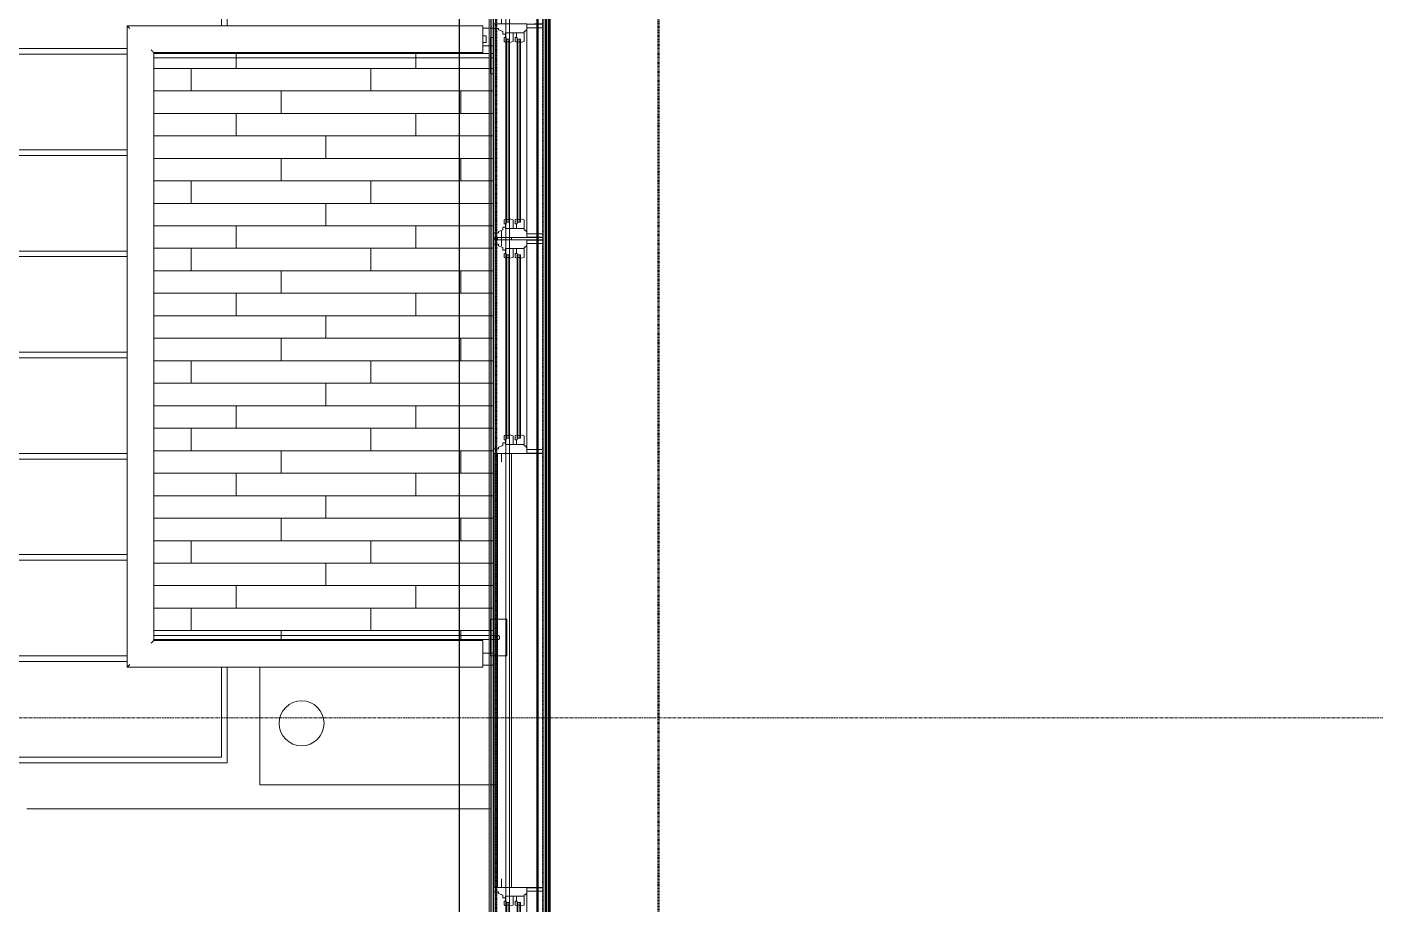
# Model space of a CAD drawing. Header units: inches. Extents: x -4218 to -1830, y 9757 to 12359.
# Drawn here: x -3944.2 to -3704.3, y 11814 to 11970 of the extents above; entities that cross this region are included whole.
import ezdxf

# ---------------------------------------------------------------- set-up
doc = ezdxf.new("R2010")
doc.units = ezdxf.units.IN
doc.header["$MEASUREMENT"] = 0
doc.linetypes.add('Dash 1_16_', pattern=[0.125, 0.0625, -0.0625])
doc.linetypes.add('Grid Line 1_2_', pattern=[0.875, 0.5, -0.125, 0.125, -0.125])
for name, color, linetype, lineweight in [('0-1', 7, 'Continuous', 5), ('0-2', 7, 'Continuous', 9), ('A-FLOR-1', 192, 'Continuous', 9), ('A-FLOR-HRAL', 11, 'Continuous', 9), ('A-FLOR-PATT-1', 9, 'Continuous', 9), ('A-GENM-1', 7, 'Continuous', 9), ('A-GLAZ-1', 151, 'Continuous', 9), ('A-GLAZ-2', 151, 'Continuous', 20), ('A-ROOF-4', 10, 'Dash 1_16_', 9), ('A-WALL-1', 113, 'Continuous', 9), ('C-PROP-LINE-1', 91, 'Dash 1_16_', 50), ('C-TOPO', 7, 'Continuous', 9), ('C-TOPO-1', 10, 'Continuous', 9), ('C-TOPO-2', 254, 'Continuous', 9), ('C-TOPO-3', 253, 'Continuous', 9), ('C-TOPO-4', 252, 'Continuous', 9), ('E-LITE-EQPM', 33, 'Continuous', 9), ('S-GRID-1', 1, 'Grid Line 1_2_', 9)]:
    doc.layers.add(name, color=color, linetype=linetype, lineweight=lineweight)

# ---------------------------------------------------------------- blocks, each defined once
blk = doc.blocks.new('Parking_Stall_Multiple - BIKE PARKING-1367944-BACKGROUND - ROOF PLAN')
at = {"layer": 'A-GENM-1'}
for p, q in [((72, 0), (0, 0)), ((0, 0), (0, -16.99)), ((72, -1), (72, 0)), ((1, -16.99), (1, -1)), ((1, -1), (72, -1)), ((72, -18), (17.78, -18)), ((72, -18), (17.78, -18)), ((17.78, -19), (72, -19)), ((17.78, -19), (72, -19)), ((72, -19), (72, -18)), ((72, -19), (72, -18)), ((72, -36), (17.78, -36)), ((72, -36), (17.78, -36)), ((17.78, -37), (72, -37)), ((17.78, -37), (72, -37)), ((72, -37), (72, -36)), ((72, -37), (72, -36)), ((72, -54), (17.78, -54)), ((72, -54), (17.78, -54)), ((17.78, -55), (72, -55)), ((17.78, -55), (72, -55)), ((72, -55), (72, -54)), ((72, -55), (72, -54)), ((72, -72), (17.76, -72)), ((72, -72), (17.76, -72)), ((17.76, -73), (72, -73)), ((17.76, -73), (72, -73)), ((72, -73), (72, -72)), ((72, -73), (72, -72)), ((72, -90), (17.77, -90)), ((72, -90), (17.77, -90)), ((17.77, -91), (72, -91)), ((17.77, -91), (72, -91)), ((72, -91), (72, -90)), ((72, -91), (72, -90)), ((72, -108), (17.78, -108)), ((72, -108), (17.78, -108)), ((17.78, -109), (72, -109)), ((17.78, -109), (72, -109)), ((72, -109), (72, -108)), ((72, -109), (72, -108)), ((72, -126), (17.78, -126)), ((72, -126), (17.78, -126)), ((17.78, -127), (72, -127)), ((17.78, -127), (72, -127)), ((72, -127), (72, -126)), ((72, -127), (72, -126)), ((0, -131.04), (0, -145)), ((1, -144), (1, -131.04)), ((72, -144), (0, -144)), ((0, -144), (0, -163)), ((0, -145), (72, -145)), ((72, -144), (1, -144)), ((1, -162), (1, -145)), ((1, -145), (72, -145)), ((72, -145), (72, -144)), ((72, -145), (72, -144)), ((72, -162), (0, -162)), ((0, -162), (0, -181)), ((0, -163), (72, -163)), ((72, -162), (1, -162)), ((1, -180), (1, -163)), ((1, -163), (72, -163)), ((72, -163), (72, -162)), ((72, -163), (72, -162)), ((72, -180), (0, -180)), ((0, -180), (0, -199)), ((0, -181), (72, -181)), ((72, -180), (1, -180)), ((1, -198), (1, -181)), ((1, -181), (72, -181)), ((72, -181), (72, -180)), ((72, -181), (72, -180)), ((72, -198), (0, -198)), ((0, -198), (0, -217)), ((0, -199), (72, -199)), ((72, -198), (1, -198)), ((1, -216), (1, -199)), ((1, -199), (72, -199)), ((72, -199), (72, -198)), ((72, -199), (72, -198)), ((72, -216), (0, -216)), ((0, -216), (0, -226.64)), ((0, -217), (72, -217)), ((72, -216), (1, -216)), ((1, -227.28), (1, -217)), ((1, -217), (72, -217)), ((72, -217), (72, -216)), ((72, -217), (72, -216)), ((72, -234), (11.42, -234)), ((72, -234), (11.42, -234)), ((12.97, -235), (72, -235)), ((12.97, -235), (72, -235)), ((72, -235), (72, -234)), ((72, -235), (72, -234)), ((72, -252), (39.33, -252)), ((72, -252), (39.33, -252)), ((40.88, -253), (72, -253)), ((40.88, -253), (72, -253)), ((72, -253), (72, -252)), ((72, -253), (72, -252)), ((72, -270), (67.24, -270)), ((68.79, -271), (72, -271)), ((72, -271), (72, -270))]:
    blk.add_line(p, q, dxfattribs=at)
blk = doc.blocks.new('CTR  - Topography_rvt-1-BACKGROUND - ROOF PLAN')
at = {"layer": 'C-TOPO'}
for p, q in [((-3902.72, 11856.18), (-3902.72, 11835.24)), ((-3902.72, 11835.24), (-3902.72, 11856.18)), ((-3902.72, 11835.24), (-3869.07, 11835.24)), ((-3869.07, 11835.24), (-3902.72, 11835.24)), ((-3869.07, 11835.24), (-3867.29, 11835.24)), ((-3867.29, 11835.24), (-3869.07, 11835.24))]:
    blk.add_line(p, q, dxfattribs=at)
at = {"layer": 'C-TOPO-1'}
for p, q in [((-3861.05, 11835.24), (-3860.84, 11835.24)), ((-3860.84, 11835.24), (-3861.05, 11835.24)), ((-3860.63, 11835.24), (-3860.58, 11835.24)), ((-3860.58, 11835.24), (-3860.63, 11835.24))]:
    blk.add_line(p, q, dxfattribs=at)
at = {"layer": 'C-TOPO-2'}
for p, q in [((-3861.77, 11835.24), (-3861.63, 11835.24)), ((-3861.63, 11835.24), (-3861.77, 11835.24)), ((-3861.59, 11835.24), (-3861.25, 11835.24)), ((-3861.25, 11835.24), (-3861.59, 11835.24)), ((-3861.25, 11835.24), (-3861.05, 11835.24)), ((-3861.05, 11835.24), (-3861.25, 11835.24))]:
    blk.add_line(p, q, dxfattribs=at)
at = {"layer": 'C-TOPO-3'}
for p, q in [((-3867.21, 11835.24), (-3861.92, 11835.24)), ((-3861.92, 11835.24), (-3867.21, 11835.24))]:
    blk.add_line(p, q, dxfattribs=at)
at = {"layer": 'C-TOPO-4'}
for p, q in [((-3867.29, 11835.24), (-3867.21, 11835.24)), ((-3867.21, 11835.24), (-3867.29, 11835.24))]:
    blk.add_line(p, q, dxfattribs=at)
at = {"layer": '0-2', "rotation": 180}
blk.add_blockref('Parking_Stall_Multiple - BIKE PARKING-1367944-BACKGROUND - ROOF PLAN', (-3908.56, 11839.19), dxfattribs=at)
blk = doc.blocks.new('Basic Wall _ EXT - FIBER CEMENT - LARGE - ___-2505168-BACKGROUND - ROOF PLAN')
at = {"layer": 'A-WALL-1'}
for p, q in [((-3861.05, 11932.59), (-3861.05, 11932.21)), ((-3861.05, 11932.59), (-3861.05, 11932.21)), ((-3861.02, 11932.21), (-3861.02, 11932.59)), ((-3861.02, 11932.59), (-3861.02, 11932.21)), ((-3859, 11932.59), (-3859, 11932.21)), ((-3859, 11932.59), (-3859, 11932.21)), ((-3858.97, 11932.21), (-3858.97, 11932.59)), ((-3858.97, 11932.59), (-3858.97, 11932.21)), ((-3861.05, 11894.19), (-3861.05, 11864.7)), ((-3861.05, 11894.19), (-3861.05, 11864.7)), ((-3861.02, 11864.7), (-3861.02, 11894.19)), ((-3861.02, 11894.19), (-3861.02, 11864.7)), ((-3859, 11894.19), (-3859, 11864.69)), ((-3859, 11894.19), (-3859, 11864.69)), ((-3858.97, 11864.69), (-3858.97, 11894.19)), ((-3858.97, 11894.19), (-3858.97, 11864.69)), ((-3861.05, 11864.7), (-3861.05, 11864.61)), ((-3861.05, 11864.7), (-3861.05, 11864.61)), ((-3861.05, 11864.59), (-3861.05, 11861.83)), ((-3861.05, 11864.59), (-3861.05, 11861.83)), ((-3861.02, 11864.62), (-3861.02, 11864.7)), ((-3861.02, 11864.7), (-3861.02, 11864.62)), ((-3861.02, 11861.83), (-3861.02, 11864.59)), ((-3861.02, 11864.59), (-3861.02, 11861.83)), ((-3859, 11864.69), (-3859, 11864.59)), ((-3859, 11864.69), (-3859, 11864.59)), ((-3859, 11864.56), (-3859, 11864.26)), ((-3859, 11864.56), (-3859, 11864.26)), ((-3858.97, 11864.59), (-3858.97, 11864.69)), ((-3858.97, 11864.69), (-3858.97, 11864.59)), ((-3858.97, 11864.26), (-3858.97, 11864.57)), ((-3858.97, 11864.57), (-3858.97, 11864.26)), ((-3859, 11864.22), (-3859, 11859.15)), ((-3859, 11864.22), (-3859, 11859.15)), ((-3858.97, 11859.15), (-3858.97, 11864.23)), ((-3858.97, 11864.23), (-3858.97, 11859.15)), ((-3861.05, 11861.77), (-3861.05, 11861.72)), ((-3861.05, 11861.77), (-3861.05, 11861.72)), ((-3861.05, 11861.71), (-3861.05, 11861.64)), ((-3861.05, 11861.71), (-3861.05, 11861.64)), ((-3861.05, 11861.64), (-3861.05, 11861.55)), ((-3861.05, 11861.64), (-3861.05, 11861.55)), ((-3861.05, 11861.55), (-3861.05, 11861.45)), ((-3861.05, 11861.55), (-3861.05, 11861.45)), ((-3861.05, 11861.45), (-3861.05, 11861.35)), ((-3861.05, 11861.45), (-3861.05, 11861.35)), ((-3861.05, 11861.35), (-3861.05, 11861.26)), ((-3861.05, 11861.35), (-3861.05, 11861.26)), ((-3861.05, 11861.26), (-3861.05, 11861.18)), ((-3861.05, 11861.26), (-3861.05, 11861.18)), ((-3861.05, 11861.18), (-3861.05, 11861.13)), ((-3861.05, 11861.18), (-3861.05, 11861.13)), ((-3861.05, 11861.08), (-3861.05, 11858.23)), ((-3861.05, 11861.08), (-3861.05, 11858.23)), ((-3861.02, 11861.72), (-3861.02, 11861.77)), ((-3861.02, 11861.77), (-3861.02, 11861.72)), ((-3861.02, 11861.65), (-3861.02, 11861.71)), ((-3861.02, 11861.71), (-3861.02, 11861.65)), ((-3861.02, 11861.55), (-3861.02, 11861.64)), ((-3861.02, 11861.64), (-3861.02, 11861.55)), ((-3861.02, 11861.45), (-3861.02, 11861.55)), ((-3861.02, 11861.55), (-3861.02, 11861.45)), ((-3861.02, 11861.35), (-3861.02, 11861.45)), ((-3861.02, 11861.45), (-3861.02, 11861.35)), ((-3861.02, 11861.26), (-3861.02, 11861.35)), ((-3861.02, 11861.35), (-3861.02, 11861.26)), ((-3861.02, 11861.18), (-3861.02, 11861.26)), ((-3861.02, 11861.26), (-3861.02, 11861.18)), ((-3861.02, 11861.13), (-3861.02, 11861.18)), ((-3861.02, 11861.18), (-3861.02, 11861.13)), ((-3861.02, 11858.23), (-3861.02, 11861.08)), ((-3861.02, 11861.08), (-3861.02, 11858.23)), ((-3861.05, 11858.2), (-3861.05, 11817.01)), ((-3861.05, 11858.2), (-3861.05, 11817.01)), ((-3861.02, 11817.01), (-3861.02, 11858.2)), ((-3861.02, 11858.2), (-3861.02, 11817.01)), ((-3859, 11859.11), (-3859, 11858.64)), ((-3859, 11859.11), (-3859, 11858.64)), ((-3859, 11858.61), (-3859, 11858.31)), ((-3859, 11858.61), (-3859, 11858.31)), ((-3859, 11858.3), (-3859, 11858.2)), ((-3859, 11858.3), (-3859, 11858.2)), ((-3859, 11858.2), (-3859, 11817.01)), ((-3859, 11858.2), (-3859, 11817.01)), ((-3858.97, 11858.64), (-3858.97, 11859.12)), ((-3858.97, 11859.12), (-3858.97, 11858.64)), ((-3858.97, 11858.31), (-3858.97, 11858.61)), ((-3858.97, 11858.61), (-3858.97, 11858.31)), ((-3858.97, 11858.2), (-3858.97, 11858.3)), ((-3858.97, 11858.3), (-3858.97, 11858.2)), ((-3858.97, 11817.01), (-3858.97, 11858.2)), ((-3858.97, 11858.2), (-3858.97, 11817.01))]:
    blk.add_line(p, q, dxfattribs=at)
blk = doc.blocks.new('Basic Wall _ EXT - FIBER CEMENT - LARGE - ___-2162461-BACKGROUND - ROOF PLAN')
at = {"layer": 'A-WALL-1'}
for p, q in [((-3861.93, 11673.98), (-3861.93, 12119.8)), ((-3861.63, 12119.5), (-3861.63, 11673.98)), ((-3861.6, 12119.46), (-3861.6, 11673.98)), ((-3861.63, 12116.84), (-3861.63, 11673.98)), ((-3861.62, 12116.84), (-3861.62, 11673.98)), ((-3861.6, 12116.84), (-3861.6, 11673.98)), ((-3861.59, 12116.84), (-3861.59, 11673.98)), ((-3859, 12009.2), (-3859, 11673.98)), ((-3859, 12009.2), (-3859, 11673.98)), ((-3858.97, 11673.98), (-3858.97, 12009.2)), ((-3858.97, 12009.2), (-3858.97, 11673.98))]:
    blk.add_line(p, q, dxfattribs=at)
blk = doc.blocks.new('Basic Wall _ EXT - FIBER CEMENT - SMALL - ___-2145935-BACKGROUND - ROOF PLAN')
at = {"layer": 'A-WALL-1'}
for p, q in [((-3867.29, 12125.15), (-3867.29, 9973.63)), ((-3867.29, 12125.15), (-3867.29, 9973.63)), ((-3867.21, 9973.7), (-3867.21, 12125.07)), ((-3867.21, 12125.07), (-3867.21, 9973.7)), ((-3861.25, 12119.12), (-3861.25, 9979.66)), ((-3861.19, 12119.05), (-3861.19, 9979.73)), ((-3860.73, 12118.59), (-3860.73, 9980.19)), ((-3860.73, 12118.59), (-3860.73, 9980.19)), ((-3860.73, 12118.59), (-3860.73, 9980.19)), ((-3858.3, 12116.17), (-3858.3, 9982.61)), ((-3858.3, 12116.17), (-3858.3, 9982.61)), ((-3853.48, 12111.34), (-3853.48, 9987.44)), ((-3853.48, 12111.34), (-3853.48, 9987.44)), ((-3853.4, 12111.26), (-3853.4, 9987.51)), ((-3853.4, 12111.26), (-3853.4, 9987.51)), ((-3853.2, 9987.72), (-3853.2, 12111.06)), ((-3853.2, 12111.06), (-3853.2, 9987.72)), ((-3852.33, 9988.59), (-3852.33, 12110.19)), ((-3852.33, 12110.19), (-3852.33, 9988.59)), ((-3851.97, 12109.84), (-3851.97, 9988.94)), ((-3851.93, 12109.79), (-3851.93, 9988.99)), ((-3851.92, 12109.78), (-3851.92, 9989)), ((-3851.85, 12109.72), (-3851.85, 9989.06)), ((-3851.85, 12109.72), (-3851.85, 9989.06)), ((-3851.85, 9989.07), (-3851.85, 12109.71)), ((-3851.85, 12109.71), (-3851.85, 9989.07)), ((-3851.82, 12109.68), (-3851.82, 9989.09)), ((-3851.78, 12109.65), (-3851.78, 9989.13)), ((-3851.71, 9989.21), (-3851.71, 12109.57)), ((-3851.42, 12109.28), (-3851.42, 9989.49)), ((-3851.35, 12109.22), (-3851.35, 9989.56)), ((-3851.22, 12109.09), (-3851.22, 9989.69)), ((-3851.11, 12108.98), (-3851.11, 9989.8))]:
    blk.add_line(p, q, dxfattribs=at)
blk = doc.blocks.new('Window-Double_Hung-Andersen-400_Series-Tilt_Wash - DOUBLE HUNG - COTTAGE - 3RD FLOOR-V13-BACKGROUND - ROOF PLAN')
at = {"layer": 'A-GLAZ-1'}
for p, q in [((-16.29, 2.5), (-15.7, 2.5)), ((-15.82, 2.5), (-15.82, 2.12)), ((-15.7, 2.62), (15.7, 2.62)), ((-15.7, 2.5), (15.7, 2.5)), ((16.29, 2.5), (15.7, 2.5)), ((15.82, 2.5), (15.82, 2.12)), ((-16.29, 2.12), (-15.7, 2.12)), ((-16.29, 0.56), (-15.7, 0.56)), ((-16.29, 0.19), (-15.7, 0.19)), ((-15.82, 0.56), (-15.82, 0.19)), ((-15.7, 2.12), (15.7, 2.12)), ((-15.7, 2), (15.7, 2)), ((-15.7, 0.69), (15.7, 0.69)), ((-15.7, 0.56), (15.7, 0.56)), ((-15.7, 0.19), (15.7, 0.19)), ((-15.7, 0.06), (15.7, 0.06)), ((16.29, 2.12), (15.7, 2.12)), ((16.29, 0.56), (15.7, 0.56)), ((16.29, 0.19), (15.7, 0.19)), ((15.82, 0.56), (15.82, 0.19)), ((18.95, -1.06), (-18.95, -1.06)), ((-18.95, -1.06), (-18.95, -2.81)), ((-18.32, -1.06), (-18.32, -2.81)), ((18.32, -1.06), (18.32, -2.14)), ((18.32, -2.17), (18.32, -2.81)), ((18.95, -2.14), (18.95, -1.06)), ((18.95, -2.81), (18.95, -2.17)), ((-19.01, -2.81), (-19.01, -2.44)), ((-19.01, -2.44), (-18.95, -2.44)), ((-19.01, -2.89), (-19.01, -2.81)), ((-19.01, -3.09), (-19.01, -2.89)), ((-19.01, -3.81), (-19.01, -3.09)), ((-18.95, -2.81), (-18.95, -2.89)), ((-18.95, -2.89), (-18.95, -3.09)), ((-18.95, -3.09), (-18.95, -3.81)), ((-18.32, -2.81), (-18.32, -2.89)), ((-18.32, -2.89), (-18.32, -3.09)), ((-18.32, -3.09), (-18.32, -3.81)), ((18.32, -2.81), (18.32, -2.89)), ((18.32, -2.89), (18.32, -3.09)), ((18.32, -3.09), (18.32, -3.81)), ((18.95, -2.44), (19.01, -2.44)), ((18.95, -2.89), (18.95, -2.81)), ((18.95, -3.09), (18.95, -2.89)), ((18.95, -3.81), (18.95, -3.09)), ((19.01, -2.44), (19.01, -2.81)), ((19.01, -2.81), (19.01, -2.89)), ((19.01, -2.89), (19.01, -3.09)), ((19.01, -3.09), (19.01, -3.81))]:
    blk.add_line(p, q, dxfattribs=at)
at = {"layer": 'A-GLAZ-2'}
for p, q in [((19.01, 4.81), (-19.01, 4.81)), ((-19.01, 4.81), (-19.01, 4.56)), ((-18.2, 4.81), (-18.2, 4.56)), ((18.2, 4.81), (18.2, 4.56)), ((19.01, 4.56), (19.01, 4.81)), ((-19.01, 3.44), (-20.51, 3.44)), ((-19.01, 4.34), (-19.01, 4.29)), ((-19.01, 4.21), (-19.01, 4.16)), ((-19.01, 4.15), (-19.01, 4.11)), ((-19.01, 4.07), (-19.01, 3.06)), ((-19.01, 2.95), (-19.01, 2.91)), ((-19.01, 2.9), (-19.01, 2.85)), ((-19.01, 2.84), (-19.01, 2.72)), ((-19.01, 2.69), (-19.01, 2.01)), ((-18.2, 4.34), (-18.2, 4.29)), ((-18.2, 4.21), (-18.2, 4.16)), ((-18.2, 4.15), (-18.2, 4.11)), ((-18.2, 4.07), (-18.2, 4)), ((-18.2, 4), (-17.92, 4)), ((-17.92, 4), (-17.61, 3.19)), ((-17.61, 3.19), (-17.14, 3.19)), ((-17.42, 2.75), (-16.57, 2.75)), ((-17.42, 2.69), (-17.42, 2.01)), ((-17.14, 3.19), (-17.14, 3.06)), ((-17.14, 2.95), (-17.14, 2.91)), ((-17.14, 2.9), (-17.14, 2.85)), ((-17.14, 2.84), (-17.14, 2.75)), ((-15.86, 2.97), (-16.57, 2.97)), ((-16.57, 2.91), (-16.57, 2.95)), ((-16.57, 2.85), (-16.57, 2.9)), ((-16.57, 2.72), (-16.57, 2.84)), ((-16.57, 2.62), (-16.57, 2.69)), ((-15.7, 2.62), (-16.57, 2.62)), ((-16.29, 2.62), (-16.29, 2.01)), ((-15.85, 2.95), (-15.83, 2.91)), ((-15.82, 2.9), (-15.8, 2.85)), ((-15.8, 2.84), (-15.74, 2.72)), ((-15.73, 2.69), (-15.7, 2.62)), ((15.73, 2.69), (15.7, 2.62)), ((15.7, 2.62), (16.57, 2.62)), ((15.8, 2.84), (15.74, 2.72)), ((15.82, 2.9), (15.8, 2.85)), ((15.85, 2.95), (15.83, 2.91)), ((15.86, 2.97), (16.57, 2.97)), ((16.29, 2.62), (16.29, 2.01)), ((16.57, 2.91), (16.57, 2.95)), ((16.57, 2.85), (16.57, 2.9)), ((16.57, 2.72), (16.57, 2.84)), ((17.42, 2.75), (16.57, 2.75)), ((16.57, 2.62), (16.57, 2.69)), ((17.14, 3.19), (17.14, 3)), ((17.61, 3.19), (17.14, 3.19)), ((17.14, 2.95), (17.14, 2.91)), ((17.14, 2.9), (17.14, 2.85)), ((17.14, 2.84), (17.14, 2.75)), ((17.42, 2.69), (17.42, 2.01)), ((17.91, 3.96), (17.61, 3.21)), ((18.2, 4), (17.92, 4)), ((18.2, 4.34), (18.2, 4.29)), ((18.2, 4.21), (18.2, 4.16)), ((18.2, 4.15), (18.2, 4)), ((19.01, 4.29), (19.01, 4.34)), ((19.01, 4.16), (19.01, 4.21)), ((19.01, 3), (19.01, 4.15)), ((19.01, 3.44), (20.51, 3.44)), ((19.01, 2.91), (19.01, 2.95)), ((19.01, 2.85), (19.01, 2.9)), ((19.01, 2.72), (19.01, 2.84)), ((19.01, 2.01), (19.01, 2.69)), ((-19.01, 1.97), (-19.01, -1.06)), ((-17.42, 2.01), (-17.42, -0.56)), ((-17.42, 1.37), (-15.86, 1.37)), ((-17.42, 0.81), (-16.57, 0.81)), ((-15.86, 1.03), (-16.57, 1.03)), ((-16.57, 0.69), (-16.57, 1.02)), ((-15.7, 0.69), (-16.57, 0.69)), ((-15.7, 2), (-16.29, 2)), ((-16.29, 0.69), (-16.29, 0.06)), ((-15.7, 0.06), (-16.29, 0.06)), ((-15.86, 1.37), (-15.7, 2)), ((-15.86, -0.56), (-15.7, 0.06)), ((-15.85, 1.02), (-15.7, 0.69)), ((15.7, 2), (16.29, 2)), ((15.7, 0.69), (16.57, 0.69)), ((15.7, 0.06), (16.29, 0.06)), ((15.86, -0.56), (15.7, 0.06)), ((15.86, 1.37), (15.71, 1.96)), ((15.86, 1.03), (15.72, 0.72)), ((17.42, 1.37), (15.86, 1.37)), ((15.86, 1.03), (16.57, 1.03)), ((16.29, 0.69), (16.29, 0.06)), ((16.57, 0.7), (16.57, 1.03)), ((17.42, 0.81), (16.57, 0.81)), ((17.42, 2.01), (17.42, -0.56)), ((19.01, -1.06), (19.01, 2.01)), ((-19.01, -1.06), (19.01, -1.06)), ((-17.67, -0.78), (-18, -1.06)), ((-17.67, -0.78), (-17.67, -0.56)), ((-17.67, -0.56), (-15.86, -0.56)), ((17.67, -0.56), (15.86, -0.56)), ((17.67, -0.78), (17.67, -0.56)), ((17.67, -0.78), (18, -1.06))]:
    blk.add_line(p, q, dxfattribs=at)
blk = doc.blocks.new('Window-Double_Hung-Andersen-400_Series-Tilt_Wash - DOUBLE HUNG - COTTAGE - 3RD FLOOR-V17-BACKGROUND - ROOF PLAN')
at = {"layer": 'A-GLAZ-1'}
for p, q in [((-16.29, 2.5), (-15.7, 2.5)), ((-15.82, 2.5), (-15.82, 2.12)), ((-15.7, 2.62), (15.7, 2.62)), ((-15.7, 2.5), (15.7, 2.5)), ((16.29, 2.5), (15.7, 2.5)), ((15.82, 2.5), (15.82, 2.12)), ((-16.29, 2.12), (-15.7, 2.12)), ((-16.29, 0.56), (-15.7, 0.56)), ((-16.29, 0.19), (-15.7, 0.19)), ((-15.82, 0.56), (-15.82, 0.19)), ((-15.7, 2.12), (15.7, 2.12)), ((-15.7, 2), (15.7, 2)), ((-15.7, 0.69), (15.7, 0.69)), ((-15.7, 0.56), (15.7, 0.56)), ((-15.7, 0.19), (15.7, 0.19)), ((-15.7, 0.06), (15.7, 0.06)), ((16.29, 2.12), (15.7, 2.12)), ((16.29, 0.56), (15.7, 0.56)), ((16.29, 0.19), (15.7, 0.19)), ((15.82, 0.56), (15.82, 0.19)), ((18.95, -1.06), (-18.95, -1.06)), ((-18.95, -1.06), (-18.95, -2.81)), ((-18.32, -1.06), (-18.32, -2.81)), ((18.32, -1.06), (18.32, -2.81)), ((18.95, -2.81), (18.95, -1.06)), ((-19.01, -2.81), (-19.01, -2.44)), ((-19.01, -2.44), (-18.95, -2.44)), ((-19.01, -2.89), (-19.01, -2.81)), ((-19.01, -3.09), (-19.01, -2.89)), ((-19.01, -3.81), (-19.01, -3.09)), ((-18.95, -2.81), (-18.95, -2.89)), ((-18.95, -2.89), (-18.95, -3.09)), ((-18.95, -3.09), (-18.95, -3.81)), ((-18.32, -2.81), (-18.32, -2.89)), ((-18.32, -2.89), (-18.32, -3.09)), ((-18.32, -3.09), (-18.32, -3.81)), ((18.32, -2.81), (18.32, -2.89)), ((18.32, -2.89), (18.32, -3.09)), ((18.32, -3.09), (18.32, -3.81)), ((18.95, -2.44), (19.01, -2.44)), ((18.95, -2.89), (18.95, -2.81)), ((18.95, -3.09), (18.95, -2.89)), ((18.95, -3.81), (18.95, -3.09)), ((19.01, -2.44), (19.01, -2.81)), ((19.01, -2.81), (19.01, -2.89)), ((19.01, -2.89), (19.01, -3.09)), ((19.01, -3.09), (19.01, -3.81))]:
    blk.add_line(p, q, dxfattribs=at)
at = {"layer": 'A-GLAZ-2'}
for p, q in [((19.01, 4.81), (-19.01, 4.81)), ((-19.01, 4.81), (-19.01, 4.56)), ((-18.2, 4.81), (-18.2, 4.56)), ((18.2, 4.81), (18.2, 4.56)), ((19.01, 4.56), (19.01, 4.81)), ((-19.01, 3.44), (-20.51, 3.44)), ((-19.01, 4.28), (-19.01, 4.22)), ((-19.01, 4.21), (-19.01, 4.16)), ((-19.01, 4.15), (-19.01, 3)), ((-19.01, 2.95), (-19.01, 2.91)), ((-19.01, 2.9), (-19.01, 2.85)), ((-19.01, 2.84), (-19.01, 2.72)), ((-19.01, 2.69), (-19.01, 2.01)), ((-18.2, 4.28), (-18.2, 4.22)), ((-18.2, 4.21), (-18.2, 4.16)), ((-18.2, 4.15), (-18.2, 4)), ((-18.2, 4), (-17.92, 4)), ((-17.92, 4), (-17.61, 3.19)), ((-17.61, 3.19), (-17.14, 3.19)), ((-17.42, 2.75), (-16.57, 2.75)), ((-17.42, 2.69), (-17.42, 2.01)), ((-17.14, 3.19), (-17.14, 3)), ((-17.14, 2.95), (-17.14, 2.91)), ((-17.14, 2.9), (-17.14, 2.85)), ((-17.14, 2.84), (-17.14, 2.75)), ((-15.86, 2.97), (-16.57, 2.97)), ((-16.57, 2.91), (-16.57, 2.95)), ((-16.57, 2.85), (-16.57, 2.9)), ((-16.57, 2.72), (-16.57, 2.84)), ((-16.57, 2.62), (-16.57, 2.69)), ((-15.7, 2.62), (-16.57, 2.62)), ((-16.29, 2.62), (-16.29, 2.01)), ((-15.85, 2.95), (-15.83, 2.9)), ((-15.82, 2.9), (-15.8, 2.85)), ((-15.8, 2.84), (-15.74, 2.72)), ((-15.73, 2.69), (-15.7, 2.62)), ((15.73, 2.69), (15.7, 2.62)), ((15.7, 2.62), (16.57, 2.62)), ((15.8, 2.84), (15.74, 2.72)), ((15.85, 2.95), (15.83, 2.9)), ((15.86, 2.97), (16.57, 2.97)), ((16.29, 2.62), (16.29, 2.01)), ((16.57, 2.9), (16.57, 2.95)), ((16.57, 2.72), (16.57, 2.84)), ((17.42, 2.75), (16.57, 2.75)), ((16.57, 2.62), (16.57, 2.69)), ((17.14, 3.19), (17.14, 2.96)), ((17.61, 3.19), (17.14, 3.19)), ((17.14, 2.95), (17.14, 2.9)), ((17.14, 2.84), (17.14, 2.75)), ((17.42, 2.69), (17.42, 2.01)), ((17.92, 4), (17.61, 3.19)), ((18.2, 4), (17.92, 4)), ((18.2, 4.28), (18.2, 4.22)), ((18.2, 4.21), (18.2, 4.16)), ((18.2, 4.16), (18.2, 4)), ((19.01, 4.22), (19.01, 4.28)), ((19.01, 4.16), (19.01, 4.21)), ((19.01, 2.96), (19.01, 4.16)), ((19.01, 3.44), (20.51, 3.44)), ((19.01, 2.9), (19.01, 2.95)), ((19.01, 2.72), (19.01, 2.84)), ((19.01, 2.01), (19.01, 2.69)), ((-19.01, 2.01), (-19.01, -1.06)), ((-17.42, 2.01), (-17.42, -0.56)), ((-17.42, 1.37), (-15.86, 1.37)), ((-17.42, 0.81), (-16.57, 0.81)), ((-15.86, 1.03), (-16.57, 1.03)), ((-16.57, 0.69), (-16.57, 1.03)), ((-15.7, 0.69), (-16.57, 0.69)), ((-15.7, 2), (-16.29, 2)), ((-16.29, 0.69), (-16.29, 0.06)), ((-15.7, 0.06), (-16.29, 0.06)), ((-15.86, 1.37), (-15.7, 2)), ((-15.86, 1.03), (-15.7, 0.69)), ((-15.86, -0.56), (-15.7, 0.06)), ((15.7, 2), (16.29, 2)), ((15.86, 1.37), (15.7, 2)), ((15.86, 1.03), (15.7, 0.69)), ((15.7, 0.69), (16.57, 0.69)), ((15.7, 0.06), (16.29, 0.06)), ((15.86, -0.56), (15.7, 0.06)), ((17.42, 1.37), (15.86, 1.37)), ((15.86, 1.03), (16.57, 1.03)), ((16.29, 0.69), (16.29, 0.06)), ((16.57, 0.69), (16.57, 1.03)), ((17.42, 0.81), (16.57, 0.81)), ((17.42, 2.01), (17.42, -0.56)), ((19.01, -1.06), (19.01, 2.01)), ((-19.01, -1.06), (19.01, -1.06)), ((-17.67, -0.78), (-18, -1.06)), ((-17.67, -0.78), (-17.67, -0.56)), ((-17.67, -0.56), (-15.86, -0.56)), ((17.67, -0.56), (15.86, -0.56)), ((17.67, -0.78), (17.67, -0.56)), ((17.67, -0.78), (18, -1.06))]:
    blk.add_line(p, q, dxfattribs=at)
blk = doc.blocks.new('Window-Double_Hung-Andersen-400_Series-Tilt_Wash - DOUBLE HUNG - COTTAGE - 3RD FLOOR-V46-BACKGROUND - ROOF PLAN')
at = {"layer": 'A-GLAZ-1'}
for p, q in [((-16.29, 2.5), (-15.7, 2.5)), ((-15.82, 2.5), (-15.82, 2.12)), ((-15.7, 2.62), (15.7, 2.62)), ((-15.7, 2.5), (15.7, 2.5)), ((16.29, 2.5), (15.7, 2.5)), ((15.82, 2.5), (15.82, 2.12)), ((-16.29, 2.12), (-15.7, 2.12)), ((-16.29, 0.56), (-15.7, 0.56)), ((-16.29, 0.19), (-15.7, 0.19)), ((-15.82, 0.56), (-15.82, 0.19)), ((-15.7, 2.12), (15.7, 2.12)), ((-15.7, 2), (15.7, 2)), ((-15.7, 0.69), (15.7, 0.69)), ((-15.7, 0.56), (15.7, 0.56)), ((-15.7, 0.19), (15.7, 0.19)), ((-15.7, 0.06), (15.7, 0.06)), ((16.29, 2.12), (15.7, 2.12)), ((16.29, 0.56), (15.7, 0.56)), ((16.29, 0.19), (15.7, 0.19)), ((15.82, 0.56), (15.82, 0.19)), ((18.95, -1.06), (-18.95, -1.06)), ((-18.95, -1.06), (-18.95, -2.81)), ((-18.32, -1.06), (-18.32, -2.81)), ((18.32, -1.06), (18.32, -2.81)), ((18.95, -2.81), (18.95, -1.06)), ((-19.01, -2.81), (-19.01, -2.44)), ((-19.01, -2.44), (-18.95, -2.44)), ((-19.01, -2.89), (-19.01, -2.81)), ((-19.01, -3.05), (-19.01, -2.89)), ((-19.01, -3.81), (-19.01, -3.09)), ((-18.95, -2.81), (-18.95, -2.89)), ((-18.95, -2.89), (-18.95, -3.05)), ((-18.95, -3.09), (-18.95, -3.81)), ((-18.32, -2.81), (-18.32, -2.89)), ((-18.32, -2.89), (-18.32, -3.05)), ((-18.32, -3.09), (-18.32, -3.81)), ((18.32, -2.81), (18.32, -2.89)), ((18.32, -2.89), (18.32, -3.09)), ((18.32, -3.09), (18.32, -3.81)), ((18.95, -2.44), (19.01, -2.44)), ((18.95, -2.89), (18.95, -2.81)), ((18.95, -3.09), (18.95, -2.89)), ((18.95, -3.81), (18.95, -3.09)), ((19.01, -2.44), (19.01, -2.81)), ((19.01, -2.81), (19.01, -2.89)), ((19.01, -2.89), (19.01, -3.09)), ((19.01, -3.09), (19.01, -3.81))]:
    blk.add_line(p, q, dxfattribs=at)
at = {"layer": 'A-GLAZ-2'}
for p, q in [((19.01, 4.81), (-19.01, 4.81)), ((-19.01, 4.81), (-19.01, 4.56)), ((-18.2, 4.81), (-18.2, 4.56)), ((18.2, 4.81), (18.2, 4.56)), ((19.01, 4.56), (19.01, 4.81)), ((-19.01, 3.44), (-20.51, 3.44)), ((-19.01, 4.28), (-19.01, 4.22)), ((-19.01, 4.21), (-19.01, 4.16)), ((-19.01, 4.16), (-19.01, 2.96)), ((-19.01, 2.95), (-19.01, 2.9)), ((-19.01, 2.84), (-19.01, 2.72)), ((-19.01, 2.69), (-19.01, 2.01)), ((-18.2, 4.28), (-18.2, 4.22)), ((-18.2, 4.21), (-18.2, 4.16)), ((-18.2, 4.16), (-18.2, 4)), ((-18.2, 4), (-17.92, 4)), ((-17.92, 4), (-17.61, 3.19)), ((-17.61, 3.19), (-17.14, 3.19)), ((-17.42, 2.75), (-16.57, 2.75)), ((-17.42, 2.69), (-17.42, 2.01)), ((-17.14, 3.19), (-17.14, 2.96)), ((-17.14, 2.95), (-17.14, 2.9)), ((-17.14, 2.84), (-17.14, 2.75)), ((-15.86, 2.97), (-16.57, 2.97)), ((-16.57, 2.9), (-16.57, 2.95)), ((-16.57, 2.72), (-16.57, 2.84)), ((-16.57, 2.62), (-16.57, 2.69)), ((-15.7, 2.62), (-16.57, 2.62)), ((-16.29, 2.62), (-16.29, 2.01)), ((-15.85, 2.95), (-15.83, 2.9)), ((-15.8, 2.84), (-15.74, 2.72)), ((-15.73, 2.69), (-15.7, 2.62)), ((15.73, 2.69), (15.7, 2.62)), ((15.7, 2.62), (16.57, 2.62)), ((15.8, 2.84), (15.74, 2.72)), ((15.82, 2.9), (15.8, 2.84)), ((15.85, 2.95), (15.83, 2.9)), ((15.86, 2.97), (16.57, 2.97)), ((16.29, 2.62), (16.29, 2.01)), ((16.57, 2.9), (16.57, 2.95)), ((16.57, 2.84), (16.57, 2.9)), ((16.57, 2.72), (16.57, 2.84)), ((17.42, 2.75), (16.57, 2.75)), ((16.57, 2.62), (16.57, 2.69)), ((17.14, 3.19), (17.14, 2.96)), ((17.61, 3.19), (17.14, 3.19)), ((17.14, 2.95), (17.14, 2.9)), ((17.14, 2.9), (17.14, 2.84)), ((17.14, 2.84), (17.14, 2.75)), ((17.42, 2.69), (17.42, 2.01)), ((17.92, 4), (17.61, 3.19)), ((18.2, 4), (17.92, 4)), ((18.2, 4.4), (18.2, 4.35)), ((18.2, 4.34), (18.2, 4.29)), ((18.2, 4.28), (18.2, 4.22)), ((18.2, 4.22), (18.2, 4.16)), ((18.2, 4.16), (18.2, 4)), ((19.01, 4.35), (19.01, 4.4)), ((19.01, 4.29), (19.01, 4.34)), ((19.01, 4.22), (19.01, 4.28)), ((19.01, 4.16), (19.01, 4.22)), ((19.01, 2.96), (19.01, 4.16)), ((19.01, 3.44), (20.51, 3.44)), ((19.01, 2.9), (19.01, 2.95)), ((19.01, 2.84), (19.01, 2.9)), ((19.01, 2.72), (19.01, 2.83)), ((19.01, 2.01), (19.01, 2.69)), ((-19.01, 2.01), (-19.01, -1.06)), ((-17.42, 2.01), (-17.42, -0.56)), ((-17.42, 1.37), (-15.86, 1.37)), ((-17.42, 0.81), (-16.57, 0.81)), ((-15.86, 1.03), (-16.57, 1.03)), ((-16.57, 0.69), (-16.57, 1.03)), ((-15.7, 0.69), (-16.57, 0.69)), ((-15.7, 2), (-16.29, 2)), ((-16.29, 0.69), (-16.29, 0.06)), ((-15.7, 0.06), (-16.29, 0.06)), ((-15.86, 1.37), (-15.7, 2)), ((-15.86, 1.03), (-15.7, 0.69)), ((-15.86, -0.56), (-15.7, 0.06)), ((15.7, 2), (16.29, 2)), ((15.86, 1.37), (15.7, 2)), ((15.86, 1.03), (15.7, 0.69)), ((15.7, 0.69), (16.57, 0.69)), ((15.7, 0.06), (16.29, 0.06)), ((15.86, -0.56), (15.7, 0.06)), ((17.42, 1.37), (15.86, 1.37)), ((15.86, 1.03), (16.57, 1.03)), ((16.29, 0.69), (16.29, 0.06)), ((16.57, 0.69), (16.57, 1.03)), ((17.42, 0.81), (16.57, 0.81)), ((17.42, 2.01), (17.42, -0.56)), ((19.01, -1.06), (19.01, 2.01)), ((-19.01, -1.06), (19.01, -1.06)), ((-17.67, -0.78), (-18, -1.06)), ((-17.67, -0.78), (-17.67, -0.56)), ((-17.67, -0.56), (-15.86, -0.56)), ((17.67, -0.56), (15.86, -0.56)), ((17.67, -0.78), (17.67, -0.56)), ((17.67, -0.78), (18, -1.06))]:
    blk.add_line(p, q, dxfattribs=at)
blk = doc.blocks.new('Pathway_Cooper_McGraw-Edison _BSC-BRC_Round - Pathway_Cooper_McGraw-Edison _BSC-BRC_Round-2028611-BACKGROUND - ROOF PLAN')
at = {"layer": 'E-LITE-EQPM'}
for start, end in [(360, 180), (180, 360)]:
    blk.add_arc((0, 0), 4, start, end, dxfattribs=at)
blk = doc.blocks.new('Railing - Baluster_01-V161-BACKGROUND - ROOF PLAN')
at = {"layer": 'A-FLOR-HRAL'}
for p, q in [((-0.59, 1.18), (0.59, 1.18)), ((-0.59, 0.59), (-0.59, 1.18)), ((0.59, 1.18), (0.59, 0.59))]:
    blk.add_line(p, q, dxfattribs=at)
blk = doc.blocks.new('Railing - Railing-2700282-BACKGROUND - ROOF PLAN')
at = {"layer": 'A-FLOR-HRAL'}
for p, q in [((-3867.29, 11970.23), (-3926.34, 11970.23)), ((-3926.34, 11970.23), (-3926.34, 11856.18)), ((-3867.21, 11970.23), (-3867.29, 11970.23)), ((-3863.09, 11970.23), (-3867.21, 11970.23)), ((-3863.09, 11970.23), (-3863.09, 11969.75)), ((-3863.09, 11969.75), (-3863.09, 11965.97)), ((-3921.61, 11965.5), (-3867.29, 11965.5)), ((-3921.61, 11860.9), (-3921.61, 11965.5)), ((-3867.29, 11965.5), (-3867.21, 11965.5)), ((-3867.21, 11965.5), (-3863.09, 11965.5)), ((-3863.09, 11965.97), (-3863.09, 11965.5)), ((-3867.29, 11860.9), (-3921.61, 11860.9)), ((-3867.21, 11860.9), (-3867.29, 11860.9)), ((-3863.09, 11860.9), (-3867.21, 11860.9)), ((-3863.09, 11860.9), (-3863.09, 11860.43)), ((-3863.09, 11860.43), (-3863.09, 11856.65)), ((-3926.34, 11856.18), (-3867.29, 11856.18)), ((-3867.29, 11856.18), (-3867.21, 11856.18)), ((-3867.21, 11856.18), (-3863.09, 11856.18)), ((-3863.09, 11856.65), (-3863.09, 11856.32)), ((-3863.09, 11856.32), (-3863.09, 11856.18))]:
    blk.add_line(p, q, dxfattribs=at)
for points, knots in [([(-3926.34, 11970.23), (-3926.34, 11970.23), (-3926.33, 11970.22), (-3926.3, 11970.19), (-3926.27, 11970.16), (-3926.25, 11970.14), (-3926.22, 11970.11), (-3926.19, 11970.08), (-3926.15, 11970.04), (-3926.11, 11970), (-3926.07, 11969.96), (-3926.03, 11969.93), (-3925.97, 11969.86), (-3925.91, 11969.8), (-3925.86, 11969.75)], [0, 0, 0, 0, 0.166667, 0.25, 0.333333, 0.416667, 0.458333, 0.5, 0.583333, 0.666667, 0.708333, 0.75, 0.833333, 1, 1, 1, 1]), ([(-3922.08, 11965.97), (-3922.04, 11965.93), (-3921.98, 11965.87), (-3921.9, 11965.79), (-3921.86, 11965.75), (-3921.82, 11965.71), (-3921.79, 11965.68), (-3921.76, 11965.65), (-3921.73, 11965.62), (-3921.7, 11965.59), (-3921.67, 11965.56), (-3921.65, 11965.54), (-3921.62, 11965.51), (-3921.61, 11965.5), (-3921.61, 11965.5)], [0, 0, 0, 0, 0.166667, 0.25, 0.333333, 0.375, 0.416667, 0.5, 0.541667, 0.583333, 0.666667, 0.75, 0.833333, 1, 1, 1, 1]), ([(-3922.08, 11860.43), (-3922.04, 11860.47), (-3921.98, 11860.53), (-3921.9, 11860.61), (-3921.86, 11860.66), (-3921.82, 11860.69), (-3921.79, 11860.73), (-3921.76, 11860.76), (-3921.73, 11860.78), (-3921.7, 11860.81), (-3921.67, 11860.84), (-3921.65, 11860.87), (-3921.62, 11860.89), (-3921.61, 11860.9), (-3921.61, 11860.9)], [0, 0, 0, 0, 0.166667, 0.25, 0.333333, 0.375, 0.416667, 0.5, 0.541667, 0.583333, 0.666667, 0.75, 0.833333, 1, 1, 1, 1]), ([(-3926.34, 11856.18), (-3926.34, 11856.18), (-3926.33, 11856.19), (-3926.3, 11856.21), (-3926.27, 11856.24), (-3926.25, 11856.27), (-3926.22, 11856.29), (-3926.19, 11856.32), (-3926.15, 11856.36), (-3926.11, 11856.4), (-3926.07, 11856.44), (-3926.04, 11856.48), (-3925.97, 11856.55), (-3925.9, 11856.61), (-3925.86, 11856.65)], [0, 0, 0, 0, 0.166667, 0.25, 0.333333, 0.416667, 0.458333, 0.5, 0.583333, 0.666667, 0.708333, 0.75, 0.833333, 1, 1, 1, 1])]:
    blk.add_open_spline(points, degree=3, knots=knots, dxfattribs=at)
at = {"rotation": 269.9999999999999}
blk.add_blockref('Railing - Baluster_01-V161-BACKGROUND - ROOF PLAN', (-3863.68, 11967.86), dxfattribs=at)
blk = doc.blocks.new('Walls 11 - Walls 1-2570471-BACKGROUND - ROOF PLAN')
at = {"layer": 'A-WALL-1'}
for p, q in [((-3861.72, 11968.19), (-3861.63, 11968.19)), ((-3861.72, 11968.19), (-3861.72, 11968.08)), ((-3861.72, 11968.08), (-3861.72, 11968.19)), ((-3861.72, 11968.08), (-3861.72, 11965.32)), ((-3861.72, 11967.76), (-3861.72, 11968.08)), ((-3861.72, 11966.57), (-3861.72, 11967.76)), ((-3861.59, 11968.19), (-3861.25, 11968.19)), ((-3861.25, 11968.19), (-3861.1, 11968.19)), ((-3921.61, 11965.32), (-3867.29, 11965.32)), ((-3867.29, 11965.32), (-3867.21, 11965.32)), ((-3867.21, 11965.32), (-3861.92, 11965.32)), ((-3861.77, 11965.32), (-3861.72, 11965.32)), ((-3861.72, 11965.79), (-3861.72, 11966.57)), ((-3861.72, 11964.94), (-3861.72, 11965.79)), ((-3861.72, 11965.32), (-3861.63, 11965.32)), ((-3861.72, 11965.27), (-3861.72, 11965.21)), ((-3861.72, 11965.21), (-3861.72, 11965.13)), ((-3861.72, 11965.13), (-3861.72, 11965.04)), ((-3861.59, 11965.32), (-3861.25, 11965.32)), ((-3861.25, 11965.32), (-3861.1, 11965.32)), ((-3867.29, 11964.57), (-3921.61, 11964.57)), ((-3867.21, 11964.57), (-3867.29, 11964.57)), ((-3861.92, 11964.57), (-3867.21, 11964.57)), ((-3861.72, 11964.57), (-3861.77, 11964.57)), ((-3861.72, 11965.04), (-3861.72, 11964.94)), ((-3861.72, 11964.94), (-3861.72, 11964.85)), ((-3861.72, 11963.32), (-3861.72, 11964.94)), ((-3861.72, 11964.84), (-3861.72, 11964.75)), ((-3861.72, 11964.75), (-3861.72, 11964.68)), ((-3861.63, 11964.57), (-3861.72, 11964.57)), ((-3861.72, 11964.57), (-3861.72, 11964.1)), ((-3861.72, 11964.1), (-3861.72, 11963.32)), ((-3861.72, 11963.32), (-3861.72, 11962.13)), ((-3861.72, 11962.65), (-3861.72, 11963.32)), ((-3861.25, 11964.57), (-3861.59, 11964.57)), ((-3861.1, 11964.57), (-3861.25, 11964.57)), ((-3861.72, 11962.13), (-3861.72, 11962.65)), ((-3861.72, 11962.13), (-3861.72, 11961.8)), ((-3861.72, 11961.69), (-3861.72, 11962.13)), ((-3861.72, 11961.8), (-3861.72, 11961.69)), ((-3861.63, 11961.69), (-3861.72, 11961.69)), ((-3861.25, 11961.69), (-3861.59, 11961.69)), ((-3861.1, 11961.69), (-3861.25, 11961.69))]:
    blk.add_line(p, q, dxfattribs=at)
blk = doc.blocks.new('Walls 12 - Walls 1-2570490-BACKGROUND - ROOF PLAN')
at = {"layer": 'A-WALL-1'}
for p, q in [((-3861.72, 11864.7), (-3861.63, 11864.7)), ((-3861.72, 11864.7), (-3861.72, 11864.59)), ((-3861.72, 11864.59), (-3861.72, 11864.7)), ((-3861.72, 11864.59), (-3861.72, 11863.75)), ((-3861.72, 11864.26), (-3861.72, 11864.59)), ((-3861.59, 11864.7), (-3861.25, 11864.7)), ((-3861.25, 11864.7), (-3860.84, 11864.7)), ((-3860.63, 11864.7), (-3860.58, 11864.7)), ((-3860.56, 11864.7), (-3860.51, 11864.7)), ((-3860.5, 11864.7), (-3860.45, 11864.7)), ((-3860.44, 11864.7), (-3859.29, 11864.7)), ((-3859.18, 11864.7), (-3859.13, 11864.7)), ((-3859.13, 11864.7), (-3859, 11864.7)), ((-3858.97, 11864.7), (-3858.78, 11864.7)), ((-3858.78, 11864.7), (-3858.78, 11864.26)), ((-3858.78, 11864.59), (-3858.78, 11864.7)), ((-3858.78, 11864.26), (-3858.78, 11864.59)), ((-3861.72, 11863.75), (-3861.72, 11864.26)), ((-3861.72, 11863.75), (-3861.72, 11862.29)), ((-3861.72, 11863.08), (-3861.72, 11863.75)), ((-3861.72, 11861.45), (-3861.72, 11863.08)), ((-3861.72, 11862.29), (-3861.72, 11861.83)), ((-3858.78, 11864.26), (-3858.78, 11863.08)), ((-3858.78, 11863.75), (-3858.78, 11864.26)), ((-3858.78, 11862.29), (-3858.78, 11863.75)), ((-3858.78, 11863.08), (-3858.78, 11861.45)), ((-3858.78, 11861.45), (-3858.78, 11862.29)), ((-3921.61, 11861.83), (-3867.29, 11861.83)), ((-3867.29, 11861.08), (-3921.61, 11861.08)), ((-3867.29, 11861.83), (-3867.21, 11861.83)), ((-3867.21, 11861.08), (-3867.29, 11861.08)), ((-3867.21, 11861.83), (-3861.92, 11861.83)), ((-3861.92, 11861.08), (-3867.21, 11861.08)), ((-3861.77, 11861.83), (-3861.72, 11861.83)), ((-3861.72, 11861.08), (-3861.77, 11861.08)), ((-3861.72, 11861.83), (-3861.63, 11861.83)), ((-3861.72, 11861.78), (-3861.72, 11861.72)), ((-3861.72, 11861.72), (-3861.72, 11861.64)), ((-3861.72, 11861.64), (-3861.72, 11861.55)), ((-3861.72, 11861.55), (-3861.72, 11861.45)), ((-3861.72, 11861.45), (-3861.72, 11861.35)), ((-3861.72, 11859.83), (-3861.72, 11861.45)), ((-3861.72, 11861.35), (-3861.72, 11861.26)), ((-3861.72, 11861.26), (-3861.72, 11861.18)), ((-3861.72, 11861.18), (-3861.72, 11861.12)), ((-3861.63, 11861.08), (-3861.72, 11861.08)), ((-3861.72, 11861.07), (-3861.72, 11859.83)), ((-3861.72, 11859.83), (-3861.72, 11858.64)), ((-3861.72, 11859.15), (-3861.72, 11859.83)), ((-3861.59, 11861.83), (-3861.25, 11861.83)), ((-3861.25, 11861.08), (-3861.59, 11861.08)), ((-3861.25, 11861.83), (-3860.84, 11861.83)), ((-3860.84, 11861.08), (-3861.25, 11861.08)), ((-3860.63, 11861.83), (-3860.58, 11861.83)), ((-3860.58, 11861.08), (-3860.63, 11861.08)), ((-3860.56, 11861.83), (-3860.51, 11861.83)), ((-3860.51, 11861.08), (-3860.55, 11861.08)), ((-3860.5, 11861.83), (-3860.45, 11861.83)), ((-3860.45, 11861.08), (-3860.5, 11861.08)), ((-3858.78, 11861.45), (-3858.78, 11860.61)), ((-3858.78, 11860.61), (-3858.78, 11861.45)), ((-3858.78, 11860.61), (-3858.78, 11859.15)), ((-3858.78, 11859.15), (-3858.78, 11860.61)), ((-3861.72, 11858.31), (-3861.72, 11859.15)), ((-3861.72, 11858.64), (-3861.72, 11858.2)), ((-3861.72, 11858.2), (-3861.72, 11858.31)), ((-3861.63, 11858.2), (-3861.72, 11858.2)), ((-3861.25, 11858.2), (-3861.59, 11858.2)), ((-3860.84, 11858.2), (-3861.25, 11858.2)), ((-3860.58, 11858.2), (-3860.63, 11858.2)), ((-3860.51, 11858.2), (-3860.55, 11858.2)), ((-3860.45, 11858.2), (-3860.5, 11858.2)), ((-3859.29, 11858.2), (-3860.44, 11858.2)), ((-3859.13, 11858.2), (-3859.18, 11858.2)), ((-3859, 11858.2), (-3859.13, 11858.2)), ((-3858.78, 11858.2), (-3858.97, 11858.2)), ((-3858.78, 11859.15), (-3858.78, 11858.64)), ((-3858.78, 11858.31), (-3858.78, 11859.15)), ((-3858.78, 11858.64), (-3858.78, 11858.2)), ((-3858.78, 11858.2), (-3858.78, 11858.31))]:
    blk.add_line(p, q, dxfattribs=at)
for start_param, end_param in [(1.308997, 1.445432), (1.696161, 1.832596), (1.119135, 1.308997), (1.832596, 2.022397), (0.562196, 0.774913), (2.36668, 2.579325), (2.657026, 2.820003), (6.021386, 6.25092), (3.173858, 3.403392), (5.759587, 6.021386), (3.403392, 3.665191), (5.497787, 5.759587), (3.665191, 3.926991), (5.235988, 5.497787), (3.926991, 4.18879), (4.712389, 5.109327), (4.308263, 4.45059), (4.45059, 4.712389)]:
    blk.add_ellipse((-3860.4, 11861.45), major_axis=(0, 0.375), ratio=0.86769, start_param=start_param, end_param=end_param, dxfattribs=at)
blk = doc.blocks.new('Family - ___-2835860-BACKGROUND - ROOF PLAN')
at = {"layer": 'C-PROP-LINE-1'}
blk.add_line((-3860.72, 11547.59), (-3860.72, 12118.59), dxfattribs=at)
blk = doc.blocks.new('Family - ___-2835903-BACKGROUND - ROOF PLAN')
at = {"layer": 'C-PROP-LINE-1'}
blk.add_line((-3831.82, 10009.09), (-3831.82, 12089.69), dxfattribs=at)
blk = doc.blocks.new('Family - ___-2835932-BACKGROUND - ROOF PLAN')
at = {"layer": 'C-PROP-LINE-1'}
blk.add_line((-3860.72, 9980.19), (-3860.72, 12118.59), dxfattribs=at)

msp = doc.modelspace()

# ---------------------------------------------------------------- hatches: boundary and pattern name
at = {"layer": 'A-FLOR-PATT-1'}
h = msp.add_hatch(dxfattribs=at)
h.set_pattern_fill('FP_22', color=256, style=0, pattern_type=2)
h.set_pattern_definition([(0, (-2818.974, 11194.667), (0, 4), []), (90, (-2818.974, 11194.667), (-8, 8), [4, -28]), (90, (-2802.974, 11198.667), (-8, 8), [4, -28])])
h.paths.add_polyline_path([(-3861.89, 11856.54), (-3861.09, 11856.54), (-3861.1, 11969.86), (-3863.09, 11969.86), (-3863.09, 11968.45), (-3862.5, 11968.45), (-3862.5, 11967.27), (-3863.09, 11967.27), (-3863.09, 11965.5), (-3921.61, 11965.46), (-3921.61, 11860.9), (-3863.09, 11860.89), (-3863.09, 11856.54), (-3861.9, 11856.54)], flags=0)

# ---------------------------------------------------------------- linework, layer by layer
at = {"layer": 'A-FLOR-1'}
for p, q in [((-3861.92, 11969.86), (-3863.09, 11969.86)), ((-3861.63, 11969.86), (-3861.77, 11969.86)), ((-3861.1, 11969.86), (-3861.59, 11969.86)), ((-3861.09, 11932.21), (-3861.09, 11932.59)), ((-3857.97, 11932.59), (-3857.97, 11932.21)), ((-3861.09, 11864.61), (-3861.09, 11894.19)), ((-3857.97, 11894.19), (-3857.97, 11817.01)), ((-3861.09, 11861.83), (-3861.09, 11864.59)), ((-3861.09, 11861.72), (-3861.09, 11861.77)), ((-3861.09, 11861.64), (-3861.09, 11861.71)), ((-3861.09, 11861.55), (-3861.09, 11861.63)), ((-3861.09, 11861.45), (-3861.09, 11861.55)), ((-3861.09, 11861.35), (-3861.09, 11861.45)), ((-3861.09, 11861.26), (-3861.09, 11861.35)), ((-3861.09, 11861.18), (-3861.09, 11861.26)), ((-3861.09, 11861.13), (-3861.09, 11861.18)), ((-3861.09, 11858.22), (-3861.09, 11861.08)), ((-3861.09, 11856.54), (-3861.09, 11858.2)), ((-3863.09, 11856.54), (-3861.92, 11856.54)), ((-3861.77, 11856.54), (-3861.63, 11856.54)), ((-3861.59, 11856.54), (-3861.09, 11856.54)), ((-3861.92, 11830.99), (-3944.16, 11830.99)), ((-3861.63, 11830.99), (-3861.77, 11830.99))]:
    msp.add_line(p, q, dxfattribs=at)
at = {"layer": 'A-ROOF-4'}
msp.add_line((-3852.47, 12109.71), (-3852.47, 11747.44), dxfattribs=at)
at = {"layer": 'A-WALL-1'}
for p, q in [((-3860.72, 12118.59), (-3860.72, 11657.75)), ((-3851.85, 12109.72), (-3851.85, 9989.06)), ((-3860.56, 11932.59), (-3860.51, 11932.59)), ((-3860.51, 11932.21), (-3860.56, 11932.21)), ((-3860.5, 11932.59), (-3860.45, 11932.59)), ((-3860.45, 11932.21), (-3860.5, 11932.21)), ((-3860.47, 11932.21), (-3860.47, 11932.59)), ((-3860.44, 11932.59), (-3859.24, 11932.59)), ((-3859.24, 11932.21), (-3860.44, 11932.21)), ((-3859.24, 11932.59), (-3859.19, 11932.59)), ((-3859.19, 11932.21), (-3859.24, 11932.21)), ((-3859.13, 11932.59), (-3859, 11932.59)), ((-3859, 11932.21), (-3859.13, 11932.21)), ((-3858.97, 11932.59), (-3853.24, 11932.59)), ((-3852.47, 11932.21), (-3858.97, 11932.21)), ((-3853.2, 11932.59), (-3852.47, 11932.59)), ((-3860.56, 11894.19), (-3860.51, 11894.19)), ((-3860.5, 11894.19), (-3860.45, 11894.19)), ((-3860.47, 11861.83), (-3860.47, 11894.19)), ((-3860.44, 11894.19), (-3859.29, 11894.19)), ((-3859.24, 11894.19), (-3859.19, 11894.19)), ((-3859.18, 11894.19), (-3859.13, 11894.19)), ((-3859.13, 11894.19), (-3859, 11894.19)), ((-3858.97, 11894.19), (-3853.2, 11894.19)), ((-3853.2, 11894.19), (-3852.47, 11894.19)), ((-3860.47, 11861.09), (-3860.47, 11861.81)), ((-3860.47, 11817.01), (-3860.47, 11861.08)), ((-3860.58, 11817.01), (-3860.63, 11817.01)), ((-3860.45, 11817.01), (-3860.5, 11817.01)), ((-3859.29, 11817.01), (-3860.44, 11817.01)), ((-3859.19, 11817.01), (-3859.24, 11817.01)), ((-3859.13, 11817.01), (-3859.18, 11817.01)), ((-3859, 11817.01), (-3859.13, 11817.01)), ((-3854.14, 11817.01), (-3858.97, 11817.01)), ((-3852.47, 11817.01), (-3854.12, 11817.01))]:
    msp.add_line(p, q, dxfattribs=at)
at = {"layer": 'S-GRID-1'}
msp.add_line((-1830.2, 11847.19), (-4168.71, 11847.19), dxfattribs=at)

# ---------------------------------------------------------------- block references
at = {"layer": '0-1'}
msp.add_blockref('CTR  - Topography_rvt-1-BACKGROUND - ROOF PLAN', (0, 0), dxfattribs=at)
at = {"layer": 'A-FLOR-HRAL'}
msp.add_blockref('Railing - Railing-2700282-BACKGROUND - ROOF PLAN', (0, 0), dxfattribs=at)
at = {"layer": 'A-GLAZ-1', "rotation": 89.99999999999991}
for name, p in [('Window-Double_Hung-Andersen-400_Series-Tilt_Wash - DOUBLE HUNG - COTTAGE - 3RD FLOOR-V46-BACKGROUND - ROOF PLAN', (-3856.29, 11951.6)), ('Window-Double_Hung-Andersen-400_Series-Tilt_Wash - DOUBLE HUNG - COTTAGE - 3RD FLOOR-V17-BACKGROUND - ROOF PLAN', (-3856.29, 11913.2)), ('Window-Double_Hung-Andersen-400_Series-Tilt_Wash - DOUBLE HUNG - COTTAGE - 3RD FLOOR-V13-BACKGROUND - ROOF PLAN', (-3856.29, 11798))]:
    msp.add_blockref(name, p, dxfattribs=at)
at = {"layer": 'A-WALL-1'}
for name in ['Basic Wall _ EXT - FIBER CEMENT - SMALL - ___-2145935-BACKGROUND - ROOF PLAN', 'Basic Wall _ EXT - FIBER CEMENT - LARGE - ___-2162461-BACKGROUND - ROOF PLAN', 'Basic Wall _ EXT - FIBER CEMENT - LARGE - ___-2505168-BACKGROUND - ROOF PLAN', 'Walls 11 - Walls 1-2570471-BACKGROUND - ROOF PLAN', 'Walls 12 - Walls 1-2570490-BACKGROUND - ROOF PLAN']:
    msp.add_blockref(name, (0, 0), dxfattribs=at)
at = {"layer": 'C-PROP-LINE-1'}
for name in ['Family - ___-2835860-BACKGROUND - ROOF PLAN', 'Family - ___-2835932-BACKGROUND - ROOF PLAN', 'Family - ___-2835903-BACKGROUND - ROOF PLAN']:
    msp.add_blockref(name, (0, 0), dxfattribs=at)
at = {"layer": 'E-LITE-EQPM'}
msp.add_blockref('Pathway_Cooper_McGraw-Edison _BSC-BRC_Round - Pathway_Cooper_McGraw-Edison _BSC-BRC_Round-2028611-BACKGROUND - ROOF PLAN', (-3895.31, 11846.19), dxfattribs=at)

doc.saveas('drawing.dxf')
